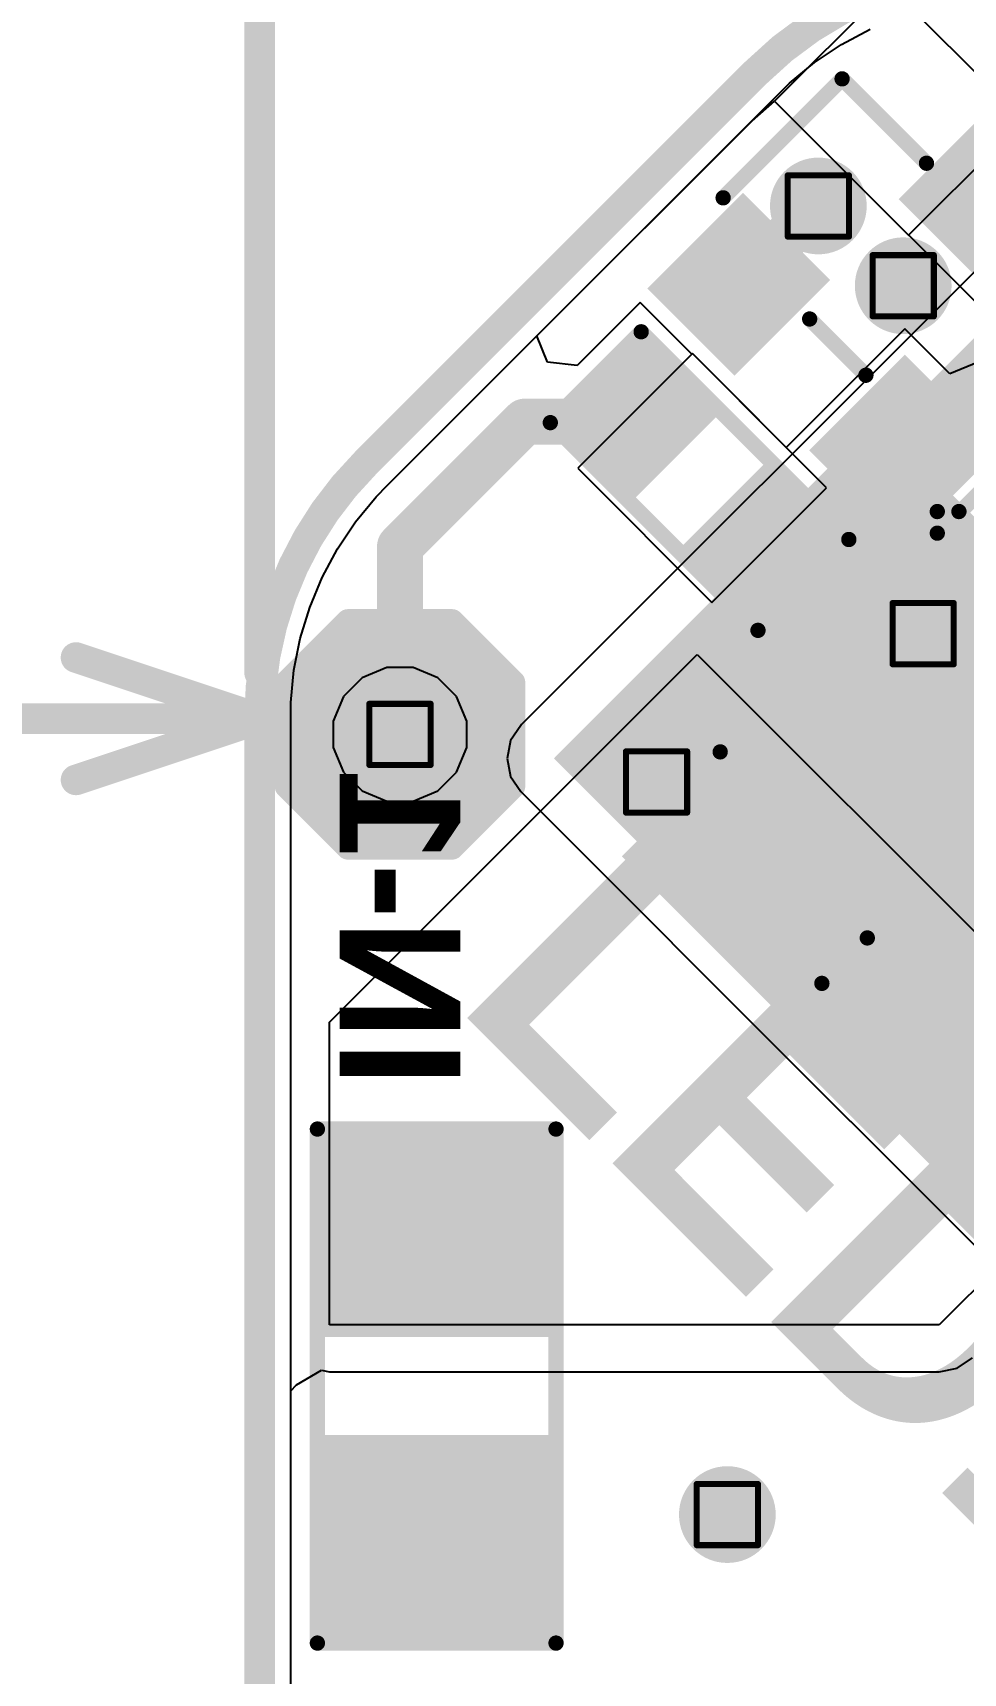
# Model space of a CAD drawing. Header units: inches. Extents: x 92 to 372, y 57 to 122.
# Drawn here: x 104.6 to 112.32, y 76.86 to 90.48 of the extents above; entities that cross this region are included whole.
import ezdxf

# ---------------------------------------------------------------- set-up
doc = ezdxf.new("R2010")
doc.units = ezdxf.units.IN
for name, color, linetype in [('Board Outline', 216, 'Continuous'), ('Bottom Layer', 5, 'Continuous'), ('Bottom Overlay', 54, 'Continuous'), ('Bottom Paste', 16, 'Continuous'), ('Bottom Solder', 6, 'Continuous'), ('Dimension', 6, 'Continuous'), ('Drill Drawing', 1, 'Continuous'), ('Top Layer', 1, 'Continuous'), ('Top Overlay', 2, 'Continuous'), ('Top Paste', 8, 'Continuous'), ('Top Solder', 216, 'Continuous'), ('Via Holes', 16, 'Continuous')]:
    doc.layers.add(name, color=color, linetype=linetype)
doc.styles.add('Arial_Bold', font='', dxfattribs={"height": 0.2})
doc.styles.get('Arial_Bold').set_extended_font_data('Arial', bold=True)

# ---------------------------------------------------------------- blocks, each defined once
blk = doc.blocks.new('T__________B_6')
at = {"layer": 'Bottom Layer'}
blk.add_hatch(color=5, dxfattribs=at).paths.add_polyline_path([(0.3809999999999999, 0.7619999999999999), (-0.3809999999999999, 0.7619999999999999), (-0.7619999999999999, 0.3809999999999999), (-0.7619999999999999, -0.3809999999999999), (-0.3809999999999999, -0.7619999999999999), (0.3809999999999999, -0.7619999999999999), (0.7619999999999999, -0.3809999999999999), (0.7619999999999999, 0.3809999999999999)])
at = {"layer": 'Bottom Paste'}
blk.add_hatch(color=16, dxfattribs=at).paths.add_polyline_path([(0.3809999999999999, 0.7619999999999999), (-0.3809999999999999, 0.7619999999999999), (-0.7619999999999999, 0.3809999999999999), (-0.7619999999999999, -0.3809999999999999), (-0.3809999999999999, -0.7619999999999999), (0.3809999999999999, -0.7619999999999999), (0.7619999999999999, -0.3809999999999999), (0.7619999999999999, 0.3809999999999999)])
at = {"layer": 'Bottom Solder'}
blk.add_hatch(color=6, dxfattribs=at).paths.add_polyline_path([(0.4318, 0.8636), (-0.4318, 0.8636), (-0.8636, 0.4318), (-0.8636, -0.4318), (-0.4318, -0.8636), (0.4318, -0.8636), (0.8636, -0.4318), (0.8636, 0.4318)])
at = {"layer": 'Bottom Overlay'}
for points in [[(-0.93979746, 0.4318, 0.1999996, 0.1999996, 0), (-0.43179492, 0.9397999999999999, 0.1999996, 0.1999996, 0)], [(-0.43179492, 0.9397999999999999, 0.1999996, 0.1999996, 0), (0.4318, 0.93979746, 0.1999996, 0.1999996, 0)], [(0.4318, 0.93979746, 0.1999996, 0.1999996, 0), (0.9397999999999999, 0.43179492, 0.1999996, 0.1999996, 0)], [(-0.9397999999999999, -0.43179492, 0.1999996, 0.1999996, 0), (-0.93979746, 0.4318, 0.1999996, 0.1999996, 0)], [(0.93979746, -0.4318, 0.1999996, 0.1999996, 0), (0.9397999999999999, 0.43179492, 0.1999996, 0.1999996, 0)], [(-0.9397999999999999, -0.43179492, 0.1999996, 0.1999996, 0), (-0.4318, -0.93979746, 0.1999996, 0.1999996, 0)], [(0.43179492, -0.9397999999999999, 0.1999996, 0.1999996, 0), (0.93979746, -0.4318, 0.1999996, 0.1999996, 0)], [(-0.4318, -0.93979746, 0.1999996, 0.1999996, 0), (0.43179492, -0.9397999999999999, 0.1999996, 0.1999996, 0)]]:
    blk.add_lwpolyline(points, format="xyseb", dxfattribs=at)
for points in [[(-0.48179482, 0.9397999999999999, 0.0999998, 0.0999998, 1), (-0.38179502, 0.9397999999999999, 0.0999998, 0.0999998, 1)], [(-0.48179482, 0.9397999999999999, 0.0999998, 0.0999998, 1), (-0.38179502, 0.9397999999999999, 0.0999998, 0.0999998, 1)], [(0.3818001, 0.93979746, 0.0999998, 0.0999998, 1), (0.4817998999999999, 0.93979746, 0.0999998, 0.0999998, 1)], [(0.3818001, 0.93979746, 0.0999998, 0.0999998, 1), (0.4817998999999999, 0.93979746, 0.0999998, 0.0999998, 1)], [(-0.98979736, 0.4318, 0.0999998, 0.0999998, 1), (-0.8897975599999999, 0.4318, 0.0999998, 0.0999998, 1)], [(-0.98979736, 0.4318, 0.0999998, 0.0999998, 1), (-0.8897975599999999, 0.4318, 0.0999998, 0.0999998, 1)], [(0.8898001, 0.43179492, 0.0999998, 0.0999998, 1), (0.9897999000000001, 0.43179492, 0.0999998, 0.0999998, 1)], [(0.8898001, 0.43179492, 0.0999998, 0.0999998, 1), (0.9897999000000001, 0.43179492, 0.0999998, 0.0999998, 1)], [(-0.9897999000000001, -0.43179492, 0.0999998, 0.0999998, 1), (-0.8898001, -0.43179492, 0.0999998, 0.0999998, 1)], [(-0.9897999000000001, -0.43179492, 0.0999998, 0.0999998, 1), (-0.8898001, -0.43179492, 0.0999998, 0.0999998, 1)], [(0.8897975599999999, -0.4318, 0.0999998, 0.0999998, 1), (0.98979736, -0.4318, 0.0999998, 0.0999998, 1)], [(0.8897975599999999, -0.4318, 0.0999998, 0.0999998, 1), (0.98979736, -0.4318, 0.0999998, 0.0999998, 1)], [(-0.4817998999999999, -0.93979746, 0.0999998, 0.0999998, 1), (-0.3818001, -0.93979746, 0.0999998, 0.0999998, 1)], [(-0.4817998999999999, -0.93979746, 0.0999998, 0.0999998, 1), (-0.3818001, -0.93979746, 0.0999998, 0.0999998, 1)], [(0.38179502, -0.9397999999999999, 0.0999998, 0.0999998, 1), (0.48179482, -0.9397999999999999, 0.0999998, 0.0999998, 1)], [(0.38179502, -0.9397999999999999, 0.0999998, 0.0999998, 1), (0.48179482, -0.9397999999999999, 0.0999998, 0.0999998, 1)]]:
    blk.add_lwpolyline(points, format="xyseb", close=True, dxfattribs=at)
blk = doc.blocks.new('R___1206_B_7')
at = {"layer": 'Bottom Layer'}
for points in [[(-2.032, 0.889), (-0.508, 0.889), (-0.508, -0.889), (-2.032, -0.889)], [(0.508, 0.889), (2.032, 0.889), (2.032, -0.889), (0.508, -0.889)]]:
    blk.add_hatch(color=5, dxfattribs=at).paths.add_polyline_path(points)
at = {"layer": 'Bottom Paste'}
for points in [[(-2.032, 0.889), (-0.508, 0.889), (-0.508, -0.889), (-2.032, -0.889)], [(0.508, 0.889), (2.032, 0.889), (2.032, -0.889), (0.508, -0.889)]]:
    blk.add_hatch(color=16, dxfattribs=at).paths.add_polyline_path(points)
at = {"layer": 'Bottom Solder'}
for points in [[(-2.1336, 0.9905999999999999), (-0.4064, 0.9905999999999999), (-0.4064, -0.9905999999999999), (-2.1336, -0.9905999999999999)], [(0.4064, 0.9905999999999999), (2.1336, 0.9905999999999999), (2.1336, -0.9905999999999999), (0.4064, -0.9905999999999999)]]:
    blk.add_hatch(color=6, dxfattribs=at).paths.add_polyline_path(points)
at = {"layer": 'Bottom Overlay'}
for points in [[(-2.1336, 0.9905999999999999, 0.127, 0.127, 0), (-2.1336, -0.9905999999999999, 0.127, 0.127, 0)], [(-2.1336, 0.9905999999999999, 0.127, 0.127, 0), (2.1336, 0.9905999999999999, 0.127, 0.127, 0)], [(2.1336, 0.9905999999999999, 0.127, 0.127, 0), (2.1336, -0.9905999999999999, 0.127, 0.127, 0)], [(-2.1336, -0.9905999999999999, 0.127, 0.127, 0), (2.1336, -0.9905999999999999, 0.127, 0.127, 0)]]:
    blk.add_lwpolyline(points, format="xyseb", dxfattribs=at)
for points in [[(-2.16535, 0.9905999999999999, 0.0635, 0.0635, 1), (-2.10185, 0.9905999999999999, 0.0635, 0.0635, 1)], [(-2.16535, 0.9905999999999999, 0.0635, 0.0635, 1), (-2.10185, 0.9905999999999999, 0.0635, 0.0635, 1)], [(2.10185, 0.9905999999999999, 0.0635, 0.0635, 1), (2.16535, 0.9905999999999999, 0.0635, 0.0635, 1)], [(2.10185, 0.9905999999999999, 0.0635, 0.0635, 1), (2.16535, 0.9905999999999999, 0.0635, 0.0635, 1)], [(-2.16535, -0.9905999999999999, 0.0635, 0.0635, 1), (-2.10185, -0.9905999999999999, 0.0635, 0.0635, 1)], [(-2.16535, -0.9905999999999999, 0.0635, 0.0635, 1), (-2.10185, -0.9905999999999999, 0.0635, 0.0635, 1)], [(2.10185, -0.9905999999999999, 0.0635, 0.0635, 1), (2.16535, -0.9905999999999999, 0.0635, 0.0635, 1)], [(2.10185, -0.9905999999999999, 0.0635, 0.0635, 1), (2.16535, -0.9905999999999999, 0.0635, 0.0635, 1)]]:
    blk.add_lwpolyline(points, format="xyseb", close=True, dxfattribs=at)
blk = doc.blocks.new('R___0603_B_14')
at = {"layer": 'Bottom Layer'}
for points in [[(-1.143, -0.4445), (-1.143, 0.4445), (-0.3809999999999999, 0.4445), (-0.3809999999999999, -0.4445)], [(0.3809999999999999, -0.4445), (0.3809999999999999, 0.4445), (1.143, 0.4445), (1.143, -0.4445)]]:
    blk.add_hatch(color=5, dxfattribs=at).paths.add_polyline_path(points)
at = {"layer": 'Bottom Paste'}
for points in [[(-1.143, -0.4445), (-1.143, 0.4445), (-0.3809999999999999, 0.4445), (-0.3809999999999999, -0.4445)], [(0.3809999999999999, -0.4445), (0.3809999999999999, 0.4445), (1.143, 0.4445), (1.143, -0.4445)]]:
    blk.add_hatch(color=16, dxfattribs=at).paths.add_polyline_path(points)
at = {"layer": 'Bottom Solder'}
for points in [[(-1.2446, -0.5460999999999999), (-1.2446, 0.5460999999999999), (-0.2794, 0.5460999999999999), (-0.2794, -0.5460999999999999)], [(0.2794, -0.5460999999999999), (0.2794, 0.5460999999999999), (1.2446, 0.5460999999999999), (1.2446, -0.5460999999999999)]]:
    blk.add_hatch(color=6, dxfattribs=at).paths.add_polyline_path(points)
at = {"layer": 'Bottom Overlay'}
for points in [[(-1.2192, 0.5334, 0.127, 0.127, 0), (-1.2192, -0.5334, 0.127, 0.127, 0)], [(1.2192, 0.5334, 0.127, 0.127, 0), (-1.2192, 0.5334, 0.127, 0.127, 0)], [(1.2192, 0.5334, 0.127, 0.127, 0), (1.2192, -0.5334, 0.127, 0.127, 0)], [(1.2192, -0.5334, 0.127, 0.127, 0), (-1.2192, -0.5334, 0.127, 0.127, 0)]]:
    blk.add_lwpolyline(points, format="xyseb", dxfattribs=at)
for points in [[(-1.25095, 0.5334, 0.0635, 0.0635, 1), (-1.18745, 0.5334, 0.0635, 0.0635, 1)], [(-1.25095, 0.5334, 0.0635, 0.0635, 1), (-1.18745, 0.5334, 0.0635, 0.0635, 1)], [(1.18745, 0.5334, 0.0635, 0.0635, 1), (1.25095, 0.5334, 0.0635, 0.0635, 1)], [(1.18745, 0.5334, 0.0635, 0.0635, 1), (1.25095, 0.5334, 0.0635, 0.0635, 1)], [(-1.25095, -0.5334, 0.0635, 0.0635, 1), (-1.18745, -0.5334, 0.0635, 0.0635, 1)], [(-1.25095, -0.5334, 0.0635, 0.0635, 1), (-1.18745, -0.5334, 0.0635, 0.0635, 1)], [(1.18745, -0.5334, 0.0635, 0.0635, 1), (1.25095, -0.5334, 0.0635, 0.0635, 1)], [(1.18745, -0.5334, 0.0635, 0.0635, 1), (1.25095, -0.5334, 0.0635, 0.0635, 1)]]:
    blk.add_lwpolyline(points, format="xyseb", close=True, dxfattribs=at)
blk = doc.blocks.new('SOT_23_B_22')
at = {"layer": 'Bottom Layer'}
for points in [[(-1.36000109, 1.46000089), (-0.54000019, 1.46000089), (-0.54000019, 0.54000019), (-1.36000109, 0.54000019)], [(0.54000019, 1.46000089), (1.36000109, 1.46000089), (1.36000109, 0.54000019), (0.54000019, 0.54000019)], [(-0.41000045, -0.54000019), (0.41000045, -0.54000019), (0.41000045, -1.46000089), (-0.41000045, -1.46000089)]]:
    blk.add_hatch(color=5, dxfattribs=at).paths.add_polyline_path(points)
at = {"layer": 'Bottom Paste'}
for points in [[(-1.36000109, 1.46000089), (-0.54000019, 1.46000089), (-0.54000019, 0.54000019), (-1.36000109, 0.54000019)], [(0.54000019, 1.46000089), (1.36000109, 1.46000089), (1.36000109, 0.54000019), (0.54000019, 0.54000019)], [(-0.41000045, -0.54000019), (0.41000045, -0.54000019), (0.41000045, -1.46000089), (-0.41000045, -1.46000089)]]:
    blk.add_hatch(color=16, dxfattribs=at).paths.add_polyline_path(points)
at = {"layer": 'Bottom Solder'}
for points in [[(-1.46160109, 1.56160089), (-0.43840019, 1.56160089), (-0.43840019, 0.43840019), (-1.46160109, 0.43840019)], [(0.43840019, 1.56160089), (1.46160109, 1.56160089), (1.46160109, 0.43840019), (0.43840019, 0.43840019)], [(-0.51160045, -0.43840019), (0.51160045, -0.43840019), (0.51160045, -1.56160089), (-0.51160045, -1.56160089)]]:
    blk.add_hatch(color=6, dxfattribs=at).paths.add_polyline_path(points)
at = {"layer": 'Bottom Overlay'}
for points in [[(-1.6764, 1.2954, 0.127, 0.127, 0), (-1.6764, 1.0414, 0.127, 0.127, 0)], [(-1.6764, 1.2954, 0.127, 0.127, 0), (-1.5494, 1.1684, 0.127, 0.127, 0)], [(-1.5494, 1.1684, 0.127, 0.127, 0), (-1.6764, 1.0414, 0.127, 0.127, 0)], [(0.3302, 0.7874, 0.127, 0.127, 0), (-0.3302, 0.7874, 0.127, 0.127, 0)], [(-1.54940254, 0.5841999999999999, 0.127, 0.127, 0), (-1.5494, -0.8128, 0.127, 0.127, 0)], [(1.54940254, 0.5841999999999999, 0.127, 0.127, 0), (1.5494, -0.8128, 0.127, 0.127, 0)], [(-0.5588, -0.8127974599999999, 0.127, 0.127, 0), (-1.5494, -0.8128, 0.127, 0.127, 0)], [(1.5494, -0.8128, 0.127, 0.127, 0), (0.5588, -0.8128, 0.127, 0.127, 0)]]:
    blk.add_lwpolyline(points, format="xyseb", dxfattribs=at)
for points in [[(-1.70815, 1.2954, 0.0635, 0.0635, 1), (-1.64465, 1.2954, 0.0635, 0.0635, 1)], [(-1.70815, 1.2954, 0.0635, 0.0635, 1), (-1.64465, 1.2954, 0.0635, 0.0635, 1)], [(-1.58115, 1.1684, 0.0635, 0.0635, 1), (-1.51765, 1.1684, 0.0635, 0.0635, 1)], [(-1.58115, 1.1684, 0.0635, 0.0635, 1), (-1.51765, 1.1684, 0.0635, 0.0635, 1)], [(-1.70815, 1.0414, 0.0635, 0.0635, 1), (-1.64465, 1.0414, 0.0635, 0.0635, 1)], [(-1.70815, 1.0414, 0.0635, 0.0635, 1), (-1.64465, 1.0414, 0.0635, 0.0635, 1)], [(-0.36195, 0.7874, 0.0635, 0.0635, 1), (-0.29845, 0.7874, 0.0635, 0.0635, 1)], [(0.29845, 0.7874, 0.0635, 0.0635, 1), (0.36195, 0.7874, 0.0635, 0.0635, 1)], [(-1.58115254, 0.5841999999999999, 0.0635, 0.0635, 1), (-1.51765254, 0.5841999999999999, 0.0635, 0.0635, 1)], [(1.51765254, 0.5841999999999999, 0.0635, 0.0635, 1), (1.58115254, 0.5841999999999999, 0.0635, 0.0635, 1)], [(-1.58115, -0.8128, 0.0635, 0.0635, 1), (-1.51765, -0.8128, 0.0635, 0.0635, 1)], [(-1.58115, -0.8128, 0.0635, 0.0635, 1), (-1.51765, -0.8128, 0.0635, 0.0635, 1)], [(-0.5905499999999999, -0.8127974599999999, 0.0635, 0.0635, 1), (-0.52705, -0.8127974599999999, 0.0635, 0.0635, 1)], [(0.52705, -0.8128, 0.0635, 0.0635, 1), (0.5905499999999999, -0.8128, 0.0635, 0.0635, 1)], [(1.51765, -0.8128, 0.0635, 0.0635, 1), (1.58115, -0.8128, 0.0635, 0.0635, 1)], [(1.51765, -0.8128, 0.0635, 0.0635, 1), (1.58115, -0.8128, 0.0635, 0.0635, 1)]]:
    blk.add_lwpolyline(points, format="xyseb", close=True, dxfattribs=at)
blk = doc.blocks.new('GW_PUSTA1_CM_MENE_XX53_1_1050_R18_30')
at = {"layer": 'Top Layer'}
for points in [[(-2.81759914, -2.9100018), (-2.01760074, -2.9100018), (-2.01760074, 2.90999672), (-2.81759914, 2.90999672)], [(-1.05001822, 1.65096444), (1.04138222, 1.65096444), (1.04138222, 2.92096444), (-1.05001822, 2.92096444)], [(2.81760168, 2.90999672), (2.01760328, 2.90999672), (2.01760328, -2.9100018), (2.81760168, -2.9100018)], [(1.05000044, 1.25000131), (-1.05000044, 1.25000131), (-1.05000044, 1.70000041), (1.05000044, 1.70000041)], [(-2.05740254, -0.90000074), (-1.57480254, -0.90000074), (-1.57480254, 0.90000074), (-2.05740254, 0.90000074)], [(1.65000051, -0.8999994700000001), (-1.65000051, -0.8999994699999998), (-1.65000051, 0.8999994700000001), (1.65000051, 0.8999994699999998)], [(2.05740254, 0.8999982), (1.57480254, 0.8999982), (1.57480254, -0.9000032799999999), (2.05740254, -0.9000032799999999)], [(1.05000044, -1.70000041), (-1.05000044, -1.70000041), (-1.05000044, -1.25000131), (1.05000044, -1.25000131)], [(-1.05003092, -2.92098984), (1.04136952, -2.92098984), (1.04136952, -1.65098984), (-1.05003092, -1.65098984)]]:
    blk.add_hatch(color=1, dxfattribs=at).paths.add_polyline_path(points)
at = {"layer": 'Top Paste'}
for points in [[(1.05000044, 1.25000131), (-1.05000044, 1.25000131), (-1.05000044, 1.70000041), (1.05000044, 1.70000041)], [(1.65000051, -0.8999994700000001), (-1.65000051, -0.8999994699999998), (-1.65000051, 0.8999994700000001), (1.65000051, 0.8999994699999998)], [(1.05000044, -1.70000041), (-1.05000044, -1.70000041), (-1.05000044, -1.25000131), (1.05000044, -1.25000131)]]:
    blk.add_hatch(color=8, dxfattribs=at).paths.add_polyline_path(points)
at = {"layer": 'Top Solder'}
for points in [[(1.15160044, 1.14840131), (-1.15160044, 1.14840131), (-1.15160044, 1.80160041), (1.15160044, 1.80160041)], [(1.75160051, -1.00159947), (-1.75160051, -1.00159947), (-1.75160051, 1.00159947), (1.75160051, 1.00159947)], [(1.15160044, -1.80160041), (-1.15160044, -1.80160041), (-1.15160044, -1.14840131), (1.15160044, -1.14840131)]]:
    blk.add_hatch(color=216, dxfattribs=at).paths.add_polyline_path(points)
at = {"layer": 'Top Overlay'}
for points in [[(-0.0762, 2.667, 0.127, 0.127, 0), (-0.0762, 2.1336, 0.127, 0.127, 0)], [(1.8796, 1.905, 0.127, 0.127, 0), (-1.8796, 1.905, 0.127, 0.127, 0)], [(-1.8796, 1.905, 0.127, 0.127, 0), (-1.8796, -1.905, 0.127, 0.127, 0)], [(1.8796, 1.905, 0.127, 0.127, 0), (1.8796, -1.905, 0.127, 0.127, 0)], [(1.8796, -1.905, 0.127, 0.127, 0), (-1.8796, -1.905, 0.127, 0.127, 0)], [(0, -2.1209, 0.127, 0.127, 0), (0, -2.65430254, 0.127, 0.127, 0)], [(0.2667, -2.3876, 0.127, 0.127, 0), (-0.2667, -2.3876, 0.127, 0.127, 0)]]:
    blk.add_lwpolyline(points, format="xyseb", dxfattribs=at)
for points in [[(-0.10795, 2.667, 0.0635, 0.0635, 1), (-0.04445, 2.667, 0.0635, 0.0635, 1)], [(-0.10795, 2.1336, 0.0635, 0.0635, 1), (-0.04445, 2.1336, 0.0635, 0.0635, 1)], [(-1.91135, 1.905, 0.0635, 0.0635, 1), (-1.84785, 1.905, 0.0635, 0.0635, 1)], [(-1.91135, 1.905, 0.0635, 0.0635, 1), (-1.84785, 1.905, 0.0635, 0.0635, 1)], [(1.84785, 1.905, 0.0635, 0.0635, 1), (1.91135, 1.905, 0.0635, 0.0635, 1)], [(1.84785, 1.905, 0.0635, 0.0635, 1), (1.91135, 1.905, 0.0635, 0.0635, 1)], [(-1.91135, -1.905, 0.0635, 0.0635, 1), (-1.84785, -1.905, 0.0635, 0.0635, 1)], [(-1.91135, -1.905, 0.0635, 0.0635, 1), (-1.84785, -1.905, 0.0635, 0.0635, 1)], [(1.84785, -1.905, 0.0635, 0.0635, 1), (1.91135, -1.905, 0.0635, 0.0635, 1)], [(1.84785, -1.905, 0.0635, 0.0635, 1), (1.91135, -1.905, 0.0635, 0.0635, 1)], [(-0.03175, -2.1209, 0.0635, 0.0635, 1), (0.03175, -2.1209, 0.0635, 0.0635, 1)], [(-0.29845, -2.3876, 0.0635, 0.0635, 1), (-0.23495, -2.3876, 0.0635, 0.0635, 1)], [(0.23495, -2.3876, 0.0635, 0.0635, 1), (0.29845, -2.3876, 0.0635, 0.0635, 1)], [(-0.03175, -2.65430254, 0.0635, 0.0635, 1), (0.03175, -2.65430254, 0.0635, 0.0635, 1)]]:
    blk.add_lwpolyline(points, format="xyseb", close=True, dxfattribs=at)

msp = doc.modelspace()

# ---------------------------------------------------------------- hatches: boundary and pattern name
at = {"layer": 'Bottom Layer'}
h = msp.add_hatch(color=5, dxfattribs=at)
edge = h.paths.add_edge_path()
edge.add_arc((111.118396, 89.04492224), 0.2999994, 0, 360)
h = msp.add_hatch(color=5, dxfattribs=at)
edge = h.paths.add_edge_path()
edge.add_arc((111.82313424, 88.3827544), 0.2999994, 0, 360)
msp.add_hatch(color=5, dxfattribs=at).paths.add_polyline_path([(112.23317914, 86.39098546), (109.4880208, 83.64582711999999), (112.7484283, 80.38541962), (115.49358664, 83.13057796)])
h = msp.add_hatch(color=5, dxfattribs=at)
edge = h.paths.add_edge_path()
edge.add_arc((111.9886127, 85.49437308), 0.2999994, 0, 360)
h = msp.add_hatch(color=5, dxfattribs=at)
edge = h.paths.add_edge_path()
edge.add_arc((107.6452, 84.6582), 0.2999994, 0, 360)
h = msp.add_hatch(color=5, dxfattribs=at)
edge = h.paths.add_edge_path()
edge.add_arc((109.77514494, 84.26296837999999), 0.2999994, 0, 360)
h = msp.add_hatch(color=5, dxfattribs=at)
edge = h.paths.add_edge_path()
edge.add_arc((110.363, 78.18120508), 0.2999994, 0, 360)
at = {"layer": 'Bottom Solder'}
h = msp.add_hatch(color=6, dxfattribs=at)
edge = h.paths.add_edge_path()
edge.add_arc((111.118396, 89.04492224), 0.4015993999999999, 0, 360)
h = msp.add_hatch(color=6, dxfattribs=at)
edge = h.paths.add_edge_path()
edge.add_arc((111.82313424, 88.3827544), 0.4015993999999999, 0, 360)
h = msp.add_hatch(color=6, dxfattribs=at)
edge = h.paths.add_edge_path()
edge.add_arc((111.9886127, 85.49437308), 0.4015993999999999, 0, 360)
h = msp.add_hatch(color=6, dxfattribs=at)
edge = h.paths.add_edge_path()
edge.add_arc((107.6452, 84.6582), 0.4015993999999999, 0, 360)
h = msp.add_hatch(color=6, dxfattribs=at)
edge = h.paths.add_edge_path()
edge.add_arc((109.77514494, 84.26296837999999), 0.4015993999999999, 0, 360)
h = msp.add_hatch(color=6, dxfattribs=at)
edge = h.paths.add_edge_path()
edge.add_arc((110.363, 78.18120508), 0.4015993999999999, 0, 360)
at = {"layer": 'Top Layer'}
h = msp.add_hatch(color=1, dxfattribs=at)
edge = h.paths.add_edge_path()
edge.add_arc((111.118396, 89.04492224), 0.2999994, 0, 360)
h = msp.add_hatch(color=1, dxfattribs=at)
edge = h.paths.add_edge_path()
edge.add_arc((111.82313424, 88.3827544), 0.2999994, 0, 360)
msp.add_hatch(color=1, dxfattribs=at).paths.add_polyline_path([(108.9224136, 84.45795147999999), (112.90681508, 80.47354999999999), (115.65584692, 83.22258183999999), (111.67144544, 87.20698331999999)])
h = msp.add_hatch(color=1, dxfattribs=at)
edge = h.paths.add_edge_path()
edge.add_arc((111.9886127, 85.49437308), 0.2999994, 0, 360)
h = msp.add_hatch(color=1, dxfattribs=at)
edge = h.paths.add_edge_path()
edge.add_arc((107.6452, 84.6582), 0.2999994, 0, 360)
h = msp.add_hatch(color=1, dxfattribs=at)
edge = h.paths.add_edge_path()
edge.add_arc((109.77514494, 84.26296837999999), 0.2999994, 0, 360)
h = msp.add_hatch(color=1, dxfattribs=at)
edge = h.paths.add_edge_path()
edge.add_arc((110.363, 78.18120508), 0.2999994, 0, 360)
at = {"layer": 'Top Solder'}
h = msp.add_hatch(color=216, dxfattribs=at)
edge = h.paths.add_edge_path()
edge.add_arc((111.118396, 89.04492224), 0.4015993999999999, 0, 360)
h = msp.add_hatch(color=216, dxfattribs=at)
edge = h.paths.add_edge_path()
edge.add_arc((111.82313424, 88.3827544), 0.4015993999999999, 0, 360)
h = msp.add_hatch(color=216, dxfattribs=at)
edge = h.paths.add_edge_path()
edge.add_arc((111.9886127, 85.49437308), 0.4015993999999999, 0, 360)
h = msp.add_hatch(color=216, dxfattribs=at)
edge = h.paths.add_edge_path()
edge.add_arc((107.6452, 84.6582), 0.4015993999999999, 0, 360)
h = msp.add_hatch(color=216, dxfattribs=at)
edge = h.paths.add_edge_path()
edge.add_arc((109.77514494, 84.26296837999999), 0.4015993999999999, 0, 360)
h = msp.add_hatch(color=216, dxfattribs=at)
edge = h.paths.add_edge_path()
edge.add_arc((110.363, 78.18120508), 0.4015993999999999, 0, 360)
at = {"layer": 'Via Holes'}
h = msp.add_hatch(color=7, dxfattribs=at)
edge = h.paths.add_edge_path()
edge.add_arc((111.118396, 89.04492224), 0.1499997, 0, 360)
h = msp.add_hatch(color=7, dxfattribs=at)
edge = h.paths.add_edge_path()
edge.add_arc((111.82313424, 88.3827544), 0.1499997, 0, 360)
h = msp.add_hatch(color=7, dxfattribs=at)
edge = h.paths.add_edge_path()
edge.add_arc((111.9886127, 85.49437308), 0.1499997, 0, 360)
h = msp.add_hatch(color=7, dxfattribs=at)
edge = h.paths.add_edge_path()
edge.add_arc((107.6452, 84.6582), 0.1499997, 0, 360)
h = msp.add_hatch(color=7, dxfattribs=at)
edge = h.paths.add_edge_path()
edge.add_arc((109.77514494, 84.26296837999999), 0.1499997, 0, 360)
h = msp.add_hatch(color=7, dxfattribs=at)
edge = h.paths.add_edge_path()
edge.add_arc((110.363, 78.18120508), 0.1499997, 0, 360)

# ---------------------------------------------------------------- linework, layer by layer
at = {"layer": 'Board Outline'}
for points in [[(110.60092688, 90.15219713999998, 0.254, 0.254, -0.1989123673796571), (112.72224852, 91.03087712, 0.254, 0.254, 0)], [(107.35828668, 86.90955694, 0.254, 0.254, 0), (110.60092688, 90.15219713999998, 0.254, 0.254, 0)], [(106.4796067, 84.7882353, 0.254, 0.254, -0.1989123673796586), (107.35828668, 86.90955694, 0.254, 0.254, 0)], [(106.4796067, 65.2735169, 0.254, 0.254, 0), (106.4796067, 84.7882353, 0.254, 0.254, 0)]]:
    msp.add_lwpolyline(points, format="xyseb", dxfattribs=at)
for points in [[(110.53742688, 90.15219713999998, 0.127, 0.127, 1), (110.66442688, 90.15219713999998, 0.127, 0.127, 1)], [(110.53742688, 90.15219713999998, 0.127, 0.127, 1), (110.66442688, 90.15219713999998, 0.127, 0.127, 1)], [(107.29478668, 86.90955694, 0.127, 0.127, 1), (107.42178668, 86.90955694, 0.127, 0.127, 1)], [(107.29478668, 86.90955694, 0.127, 0.127, 1), (107.42178668, 86.90955694, 0.127, 0.127, 1)], [(106.4161067, 84.7882353, 0.127, 0.127, 1), (106.5431067, 84.7882353, 0.127, 0.127, 1)], [(106.4161067, 84.7882353, 0.127, 0.127, 1), (106.5431067, 84.7882353, 0.127, 0.127, 1)]]:
    msp.add_lwpolyline(points, format="xyseb", close=True, dxfattribs=at)
at = {"layer": 'Bottom Layer'}
for p, q in [((111.70642886, 90.86700394), (110.75452322, 89.9150983)), ((112.8199801, 89.7534527), (111.70642886, 90.86700394)), ((110.56775194, 89.75279483999999), (110.75452322, 89.91509576)), ((110.75452322, 89.9150983), (111.86807446, 88.80154706)), ((110.75452322, 89.91509576), (110.9031691, 89.76645242)), ((108.78251802, 87.96756092), (110.56775194, 89.75279483999999)), ((110.9031691, 89.76645242), (111.86807446, 88.80154706)), ((111.86807446, 88.80154706), (112.8199801, 89.7534527)), ((111.86807446, 88.80154706), (111.86870946, 88.80218205999999)), ((111.86870946, 88.80218205999999), (112.4450634, 88.22582811999999)), ((109.63846246, 88.24288422), (109.11709952, 87.72152127999999)), ((110.06744306, 87.81390361999999), (109.63846246, 88.24288422)), ((111.8365048, 88.02545006), (110.85115244, 87.04009515999999)), ((112.21039788, 87.65155698), (111.8365048, 88.02545006)), ((108.87098622, 87.74710415999999), (108.78251802, 87.96756092)), ((109.11709952, 87.72152127999999), (108.87098622, 87.74710415999999)), ((110.07239352, 87.81885408), (109.12048788, 86.86694844)), ((110.07239352, 87.81885408), (110.06744306, 87.81390361999999)), ((111.18594476, 86.70530284), (110.07239352, 87.81885408)), ((110.85115244, 87.04009515999999), (110.07239352, 87.81885408)), ((112.4450634, 87.74876024), (112.21039788, 87.65155698)), ((109.12048788, 86.86694844), (110.23403912, 85.7533972)), ((110.23403912, 85.7533972), (111.18594476, 86.70530284)), ((107.06100254, 82.26987356), (110.11297002, 85.32184357999999)), ((110.11297002, 85.32184357999999), (113.90081106, 81.53400253999999)), ((107.061, 79.756), (107.06100254, 82.26987356)), ((113.90081106, 81.53400253999999), (112.12280852, 79.756)), ((112.12280852, 79.756), (107.061, 79.756)), ((112.12280852, 79.36753494), (112.2714671, 79.39710561999999)), ((112.2714671, 79.39710561999999), (112.39749428, 79.48131423999999)), ((106.73856986, 79.20773084), (106.78520934, 79.25855623999999)), ((106.78520934, 79.25855623999999), (106.9925724, 79.3811468)), ((106.9925724, 79.3811468), (107.061, 79.36753494)), ((107.061, 79.36753494), (112.12280852, 79.36753494)), ((106.73856986, 71.43352236), (106.73856986, 79.20773084))]:
    msp.add_line(p, q, dxfattribs=at)
for points in [[(110.45765056, 88.39456286, 0.3809999999999999, 0.3809999999999999, 0), (111.10800994, 89.04492224, 0.3809999999999999, 0.3809999999999999, 0)], [(111.10800994, 89.04492224, 0.3809999999999999, 0.3809999999999999, 0), (111.118396, 89.04492224, 0.3809999999999999, 0.3809999999999999, 0)], [(110.45764548, 88.39456286, 0.3809999999999999, 0.3809999999999999, 0), (110.45765056, 88.39456286, 0.3809999999999999, 0.3809999999999999, 0)], [(107.6452, 86.21856263999999, 0.3809999999999999, 0.3809999999999999, 0), (108.68169526, 87.2550579, 0.3809999999999999, 0.3809999999999999, 0)], [(108.68169526, 87.2550579, 0.3809999999999999, 0.3809999999999999, 0), (109.54866076, 87.2550579, 0.3809999999999999, 0.3809999999999999, 0)], [(109.54866076, 87.2550579, 0.3809999999999999, 0.3809999999999999, 0), (109.59356034, 87.29995747999999, 0.3809999999999999, 0.3809999999999999, 0)], [(110.82180274, 86.22232691999999, 0.3809999999999999, 0.3809999999999999, 0), (111.65053362, 87.0510578, 0.3809999999999999, 0.3809999999999999, 0)], [(111.65053362, 87.0510578, 0.3809999999999999, 0.3809999999999999, 0), (111.80115054, 87.0510578, 0.3809999999999999, 0.3809999999999999, 0)], [(107.6452, 84.6582, 0.3809999999999999, 0.3809999999999999, 0), (107.6452, 86.21856263999999, 0.3809999999999999, 0.3809999999999999, 0)], [(110.6711909, 86.22232691999999, 0.3809999999999999, 0.3809999999999999, 0), (110.82180274, 86.22232691999999, 0.3809999999999999, 0.3809999999999999, 0)]]:
    msp.add_lwpolyline(points, format="xyseb", dxfattribs=at)
for points in [[(111.01275994, 89.04492224, 0.1905, 0.1905, 1), (111.20325994, 89.04492224, 0.1905, 0.1905, 1)], [(111.01275994, 89.04492224, 0.1905, 0.1905, 1), (111.20325994, 89.04492224, 0.1905, 0.1905, 1)], [(111.023146, 89.04492224, 0.1905, 0.1905, 1), (111.213646, 89.04492224, 0.1905, 0.1905, 1)], [(110.36239548, 88.39456286, 0.1905, 0.1905, 1), (110.55289548, 88.39456286, 0.1905, 0.1905, 1)], [(110.36240056, 88.39456286, 0.1905, 0.1905, 1), (110.55290056, 88.39456286, 0.1905, 0.1905, 1)], [(110.36240056, 88.39456286, 0.1905, 0.1905, 1), (110.55290056, 88.39456286, 0.1905, 0.1905, 1)], [(108.58644526, 87.2550579, 0.1905, 0.1905, 1), (108.77694526, 87.2550579, 0.1905, 0.1905, 1)], [(108.58644526, 87.2550579, 0.1905, 0.1905, 1), (108.77694526, 87.2550579, 0.1905, 0.1905, 1)], [(109.45341076, 87.2550579, 0.1905, 0.1905, 1), (109.64391076, 87.2550579, 0.1905, 0.1905, 1)], [(109.45341076, 87.2550579, 0.1905, 0.1905, 1), (109.64391076, 87.2550579, 0.1905, 0.1905, 1)], [(109.49831034, 87.29995747999999, 0.1905, 0.1905, 1), (109.68881034, 87.29995747999999, 0.1905, 0.1905, 1)], [(111.55528362, 87.0510578, 0.1905, 0.1905, 1), (111.74578362, 87.0510578, 0.1905, 0.1905, 1)], [(111.55528362, 87.0510578, 0.1905, 0.1905, 1), (111.74578362, 87.0510578, 0.1905, 0.1905, 1)], [(111.70590054, 87.0510578, 0.1905, 0.1905, 1), (111.89640054, 87.0510578, 0.1905, 0.1905, 1)], [(107.54995, 86.21856263999999, 0.1905, 0.1905, 1), (107.74045, 86.21856263999999, 0.1905, 0.1905, 1)], [(107.54995, 86.21856263999999, 0.1905, 0.1905, 1), (107.74045, 86.21856263999999, 0.1905, 0.1905, 1)], [(110.5759409, 86.22232691999999, 0.1905, 0.1905, 1), (110.7664409, 86.22232691999999, 0.1905, 0.1905, 1)], [(110.72655274, 86.22232691999999, 0.1905, 0.1905, 1), (110.91705274, 86.22232691999999, 0.1905, 0.1905, 1)], [(110.72655274, 86.22232691999999, 0.1905, 0.1905, 1), (110.91705274, 86.22232691999999, 0.1905, 0.1905, 1)], [(107.54995, 84.6582, 0.1905, 0.1905, 1), (107.74045, 84.6582, 0.1905, 0.1905, 1)]]:
    msp.add_lwpolyline(points, format="xyseb", close=True, dxfattribs=at)
at = {"layer": 'Dimension'}
for points in [[(106.4796067, 85.1692353, 0.254, 0.254, 0), (106.4796067, 100.7872, 0.254, 0.254, 0)], [(104.9556067, 85.29623529999999, 0.254, 0.254, 0), (106.4796067, 84.7882353, 0.254, 0.254, 0)], [(102.4036814, 84.7882353, 0.254, 0.254, 0), (106.4796067, 84.7882353, 0.254, 0.254, 0)], [(104.9556067, 84.28023529999999, 0.254, 0.254, 0), (106.4796067, 84.7882353, 0.254, 0.254, 0)]]:
    msp.add_lwpolyline(points, format="xyseb", dxfattribs=at)
for points in [[(104.8921067, 85.29623529999999, 0.127, 0.127, 1), (105.0191067, 85.29623529999999, 0.127, 0.127, 1)], [(106.4161067, 85.1692353, 0.127, 0.127, 1), (106.5431067, 85.1692353, 0.127, 0.127, 1)], [(106.4161067, 84.7882353, 0.127, 0.127, 1), (106.5431067, 84.7882353, 0.127, 0.127, 1)], [(106.4161067, 84.7882353, 0.127, 0.127, 1), (106.5431067, 84.7882353, 0.127, 0.127, 1)], [(106.4161067, 84.7882353, 0.127, 0.127, 1), (106.5431067, 84.7882353, 0.127, 0.127, 1)], [(104.8921067, 84.28023529999999, 0.127, 0.127, 1), (105.0191067, 84.28023529999999, 0.127, 0.127, 1)]]:
    msp.add_lwpolyline(points, format="xyseb", close=True, dxfattribs=at)
at = {"layer": 'Drill Drawing'}
for points in [[(110.864396, 89.29892224, 0.0508, 0.0508, 0), (111.372396, 89.29892224, 0.0508, 0.0508, 0)], [(110.864396, 88.79092224, 0.0508, 0.0508, 0), (110.864396, 89.29892224, 0.0508, 0.0508, 0)], [(111.372396, 88.79092224, 0.0508, 0.0508, 0), (111.372396, 89.29892224, 0.0508, 0.0508, 0)], [(110.864396, 88.79092224, 0.0508, 0.0508, 0), (111.372396, 88.79092224, 0.0508, 0.0508, 0)], [(111.56913424, 88.6367544, 0.0508, 0.0508, 0), (112.07713424, 88.6367544, 0.0508, 0.0508, 0)], [(111.56913424, 88.12875439999999, 0.0508, 0.0508, 0), (111.56913424, 88.6367544, 0.0508, 0.0508, 0)], [(112.07713424, 88.12875439999999, 0.0508, 0.0508, 0), (112.07713424, 88.6367544, 0.0508, 0.0508, 0)], [(111.56913424, 88.12875439999999, 0.0508, 0.0508, 0), (112.07713424, 88.12875439999999, 0.0508, 0.0508, 0)], [(111.7346127, 85.74837308, 0.0508, 0.0508, 0), (112.2426127, 85.74837308, 0.0508, 0.0508, 0)], [(111.7346127, 85.24037308, 0.0508, 0.0508, 0), (111.7346127, 85.74837308, 0.0508, 0.0508, 0)], [(112.2426127, 85.24037308, 0.0508, 0.0508, 0), (112.2426127, 85.74837308, 0.0508, 0.0508, 0)], [(111.7346127, 85.24037308, 0.0508, 0.0508, 0), (112.2426127, 85.24037308, 0.0508, 0.0508, 0)], [(107.3912, 84.9122, 0.0508, 0.0508, 0), (107.8992, 84.9122, 0.0508, 0.0508, 0)], [(107.3912, 84.40419999999999, 0.0508, 0.0508, 0), (107.3912, 84.9122, 0.0508, 0.0508, 0)], [(107.8992, 84.40419999999999, 0.0508, 0.0508, 0), (107.8992, 84.9122, 0.0508, 0.0508, 0)], [(109.52114494, 84.51696838, 0.0508, 0.0508, 0), (110.02914494, 84.51696838, 0.0508, 0.0508, 0)], [(109.52114494, 84.00896838, 0.0508, 0.0508, 0), (109.52114494, 84.51696838, 0.0508, 0.0508, 0)], [(110.02914494, 84.00896838, 0.0508, 0.0508, 0), (110.02914494, 84.51696838, 0.0508, 0.0508, 0)], [(107.3912, 84.40419999999999, 0.0508, 0.0508, 0), (107.8992, 84.40419999999999, 0.0508, 0.0508, 0)], [(109.52114494, 84.00896838, 0.0508, 0.0508, 0), (110.02914494, 84.00896838, 0.0508, 0.0508, 0)], [(110.109, 78.43520508, 0.0508, 0.0508, 0), (110.617, 78.43520508, 0.0508, 0.0508, 0)], [(110.109, 77.92720508, 0.0508, 0.0508, 0), (110.109, 78.43520508, 0.0508, 0.0508, 0)], [(110.617, 77.92720508, 0.0508, 0.0508, 0), (110.617, 78.43520508, 0.0508, 0.0508, 0)], [(110.109, 77.92720508, 0.0508, 0.0508, 0), (110.617, 77.92720508, 0.0508, 0.0508, 0)]]:
    msp.add_lwpolyline(points, format="xyseb", dxfattribs=at)
for points in [[(110.851696, 89.29892224, 0.0254, 0.0254, 1), (110.877096, 89.29892224, 0.0254, 0.0254, 1)], [(110.851696, 89.29892224, 0.0254, 0.0254, 1), (110.877096, 89.29892224, 0.0254, 0.0254, 1)], [(111.359696, 89.29892224, 0.0254, 0.0254, 1), (111.385096, 89.29892224, 0.0254, 0.0254, 1)], [(111.359696, 89.29892224, 0.0254, 0.0254, 1), (111.385096, 89.29892224, 0.0254, 0.0254, 1)], [(110.851696, 88.79092224, 0.0254, 0.0254, 1), (110.877096, 88.79092224, 0.0254, 0.0254, 1)], [(110.851696, 88.79092224, 0.0254, 0.0254, 1), (110.877096, 88.79092224, 0.0254, 0.0254, 1)], [(111.359696, 88.79092224, 0.0254, 0.0254, 1), (111.385096, 88.79092224, 0.0254, 0.0254, 1)], [(111.359696, 88.79092224, 0.0254, 0.0254, 1), (111.385096, 88.79092224, 0.0254, 0.0254, 1)], [(111.55643424, 88.6367544, 0.0254, 0.0254, 1), (111.58183424, 88.6367544, 0.0254, 0.0254, 1)], [(111.55643424, 88.6367544, 0.0254, 0.0254, 1), (111.58183424, 88.6367544, 0.0254, 0.0254, 1)], [(112.06443424, 88.6367544, 0.0254, 0.0254, 1), (112.08983424, 88.6367544, 0.0254, 0.0254, 1)], [(112.06443424, 88.6367544, 0.0254, 0.0254, 1), (112.08983424, 88.6367544, 0.0254, 0.0254, 1)], [(111.55643424, 88.12875439999999, 0.0254, 0.0254, 1), (111.58183424, 88.12875439999999, 0.0254, 0.0254, 1)], [(111.55643424, 88.12875439999999, 0.0254, 0.0254, 1), (111.58183424, 88.12875439999999, 0.0254, 0.0254, 1)], [(112.06443424, 88.12875439999999, 0.0254, 0.0254, 1), (112.08983424, 88.12875439999999, 0.0254, 0.0254, 1)], [(112.06443424, 88.12875439999999, 0.0254, 0.0254, 1), (112.08983424, 88.12875439999999, 0.0254, 0.0254, 1)], [(111.7219127, 85.74837308, 0.0254, 0.0254, 1), (111.7473127, 85.74837308, 0.0254, 0.0254, 1)], [(111.7219127, 85.74837308, 0.0254, 0.0254, 1), (111.7473127, 85.74837308, 0.0254, 0.0254, 1)], [(112.2299127, 85.74837308, 0.0254, 0.0254, 1), (112.2553127, 85.74837308, 0.0254, 0.0254, 1)], [(112.2299127, 85.74837308, 0.0254, 0.0254, 1), (112.2553127, 85.74837308, 0.0254, 0.0254, 1)], [(111.7219127, 85.24037308, 0.0254, 0.0254, 1), (111.7473127, 85.24037308, 0.0254, 0.0254, 1)], [(111.7219127, 85.24037308, 0.0254, 0.0254, 1), (111.7473127, 85.24037308, 0.0254, 0.0254, 1)], [(112.2299127, 85.24037308, 0.0254, 0.0254, 1), (112.2553127, 85.24037308, 0.0254, 0.0254, 1)], [(112.2299127, 85.24037308, 0.0254, 0.0254, 1), (112.2553127, 85.24037308, 0.0254, 0.0254, 1)], [(107.3785, 84.9122, 0.0254, 0.0254, 1), (107.4039, 84.9122, 0.0254, 0.0254, 1)], [(107.3785, 84.9122, 0.0254, 0.0254, 1), (107.4039, 84.9122, 0.0254, 0.0254, 1)], [(107.8865, 84.9122, 0.0254, 0.0254, 1), (107.9119, 84.9122, 0.0254, 0.0254, 1)], [(107.8865, 84.9122, 0.0254, 0.0254, 1), (107.9119, 84.9122, 0.0254, 0.0254, 1)], [(109.50844494, 84.51696838, 0.0254, 0.0254, 1), (109.53384494, 84.51696838, 0.0254, 0.0254, 1)], [(109.50844494, 84.51696838, 0.0254, 0.0254, 1), (109.53384494, 84.51696838, 0.0254, 0.0254, 1)], [(110.01644494, 84.51696838, 0.0254, 0.0254, 1), (110.04184494, 84.51696838, 0.0254, 0.0254, 1)], [(110.01644494, 84.51696838, 0.0254, 0.0254, 1), (110.04184494, 84.51696838, 0.0254, 0.0254, 1)], [(107.3785, 84.40419999999999, 0.0254, 0.0254, 1), (107.4039, 84.40419999999999, 0.0254, 0.0254, 1)], [(107.3785, 84.40419999999999, 0.0254, 0.0254, 1), (107.4039, 84.40419999999999, 0.0254, 0.0254, 1)], [(107.8865, 84.40419999999999, 0.0254, 0.0254, 1), (107.9119, 84.40419999999999, 0.0254, 0.0254, 1)], [(107.8865, 84.40419999999999, 0.0254, 0.0254, 1), (107.9119, 84.40419999999999, 0.0254, 0.0254, 1)], [(109.50844494, 84.00896838, 0.0254, 0.0254, 1), (109.53384494, 84.00896838, 0.0254, 0.0254, 1)], [(109.50844494, 84.00896838, 0.0254, 0.0254, 1), (109.53384494, 84.00896838, 0.0254, 0.0254, 1)], [(110.01644494, 84.00896838, 0.0254, 0.0254, 1), (110.04184494, 84.00896838, 0.0254, 0.0254, 1)], [(110.01644494, 84.00896838, 0.0254, 0.0254, 1), (110.04184494, 84.00896838, 0.0254, 0.0254, 1)], [(110.0963, 78.43520508, 0.0254, 0.0254, 1), (110.1217, 78.43520508, 0.0254, 0.0254, 1)], [(110.0963, 78.43520508, 0.0254, 0.0254, 1), (110.1217, 78.43520508, 0.0254, 0.0254, 1)], [(110.6043, 78.43520508, 0.0254, 0.0254, 1), (110.6297, 78.43520508, 0.0254, 0.0254, 1)], [(110.6043, 78.43520508, 0.0254, 0.0254, 1), (110.6297, 78.43520508, 0.0254, 0.0254, 1)], [(110.0963, 77.92720508, 0.0254, 0.0254, 1), (110.1217, 77.92720508, 0.0254, 0.0254, 1)], [(110.0963, 77.92720508, 0.0254, 0.0254, 1), (110.1217, 77.92720508, 0.0254, 0.0254, 1)], [(110.6043, 77.92720508, 0.0254, 0.0254, 1), (110.6297, 77.92720508, 0.0254, 0.0254, 1)], [(110.6043, 77.92720508, 0.0254, 0.0254, 1), (110.6297, 77.92720508, 0.0254, 0.0254, 1)]]:
    msp.add_lwpolyline(points, format="xyseb", close=True, dxfattribs=at)
at = {"layer": 'Top Layer'}
for p, q in [((111.31139028, 90.38478748), (111.54888028, 90.51172906)), ((111.08745372, 90.23515861999999), (111.31139028, 90.38478748)), ((110.87925246, 90.06429282), (111.08745372, 90.23515861999999)), ((110.78404564, 89.96909108), (110.87925246, 90.06429282)), ((107.54140036, 86.72644326), (110.78404056, 89.96908346)), ((110.78404056, 89.96908346), (110.78404564, 89.96909108)), ((112.77025452, 88.85558809999999), (108.65489572, 84.7402293)), ((107.27533282, 86.42304533999999), (107.44617322, 86.63121358)), ((107.44617322, 86.63121358), (107.54140036, 86.72644326)), ((107.12570142, 86.1991037), (107.27533282, 86.42304533999999)), ((106.99874714, 85.96159084), (107.12570142, 86.1991037)), ((106.89568918, 85.71278514), (106.99874714, 85.96159084)), ((106.81750544, 85.4550488), (106.89568918, 85.71278514)), ((106.76496554, 85.19090657999999), (106.81750544, 85.4550488)), ((106.73856732, 84.9228934), (106.76496554, 85.19090657999999)), ((107.33138554, 85.1278587), (107.1755413, 84.97201446)), ((107.5350021, 85.2121994), (107.33138554, 85.1278587)), ((107.7553979, 85.2121994), (107.5350021, 85.2121994)), ((107.95901446, 85.1278587), (107.7553979, 85.2121994)), ((108.1148587, 84.97201446), (107.95901446, 85.1278587)), ((106.73856986, 84.78824037999999), (106.73856732, 84.9228934)), ((107.1755413, 84.97201446), (107.0912006, 84.7683979)), ((108.1991994, 84.7683979), (108.1148587, 84.97201446)), ((106.73856986, 84.78823784), (106.73856986, 84.78824037999999)), ((106.73856986, 84.7882353), (106.73856986, 84.78823784)), ((106.73856986, 65.2735169), (106.73856986, 84.7882353)), ((107.0912006, 84.7683979), (107.0912006, 84.54800209999999)), ((108.1991994, 84.54800209999999), (108.1991994, 84.7683979)), ((108.64772784, 84.73263724), (108.56351922, 84.60661006)), ((108.65404228, 84.73895168), (108.64772784, 84.73263724)), ((108.65489572, 84.7402293), (108.65404228, 84.73895168)), ((108.56351922, 84.60661006), (108.53394854, 84.45795147999999)), ((107.0912006, 84.54800209999999), (107.1755413, 84.34438554)), ((108.1148587, 84.34438554), (108.1991994, 84.54800209999999)), ((108.53394854, 84.45795147999999), (108.56351922, 84.30929289999999)), ((107.1755413, 84.34438554), (107.33138554, 84.1885413)), ((107.95901446, 84.1885413), (108.1148587, 84.34438554)), ((108.56351922, 84.30929289999999), (108.64772784, 84.18326572)), ((107.33138554, 84.1885413), (107.5350021, 84.1042006)), ((107.7553979, 84.1042006), (107.95901446, 84.1885413)), ((108.64772784, 84.18326572), (109.9015963, 82.92939725999999)), ((107.5350021, 84.1042006), (107.7553979, 84.1042006)), ((109.9015963, 82.92939725999999), (109.90311522, 82.92712395999999)), ((109.90311522, 82.92712395999999), (111.3819591, 81.44828007999999)), ((111.3819591, 81.44828007999999), (111.3842324, 81.44676116)), ((111.3842324, 81.44676116), (112.63212932, 80.19886423999999))]:
    msp.add_line(p, q, dxfattribs=at)

# ---------------------------------------------------------------- block references
for name, p, rotation in [('SOT_23_B_22', (111.8365048, 88.42991711999998), 135), ('GW_PUSTA1_CM_MENE_XX53_1_1050_R18_30', (112.97960386, 84.53087488), 135), ('R___0603_B_14', (110.13237562, 86.7611422), 135), ('R___1206_B_7', (107.95, 79.248), 90)]:
    msp.add_blockref(name, p, dxfattribs=dict(rotation=rotation))
msp.add_blockref('T__________B_6', (107.6452, 84.6582))

# ---------------------------------------------------------------- texts
at = {"layer": 'Bottom Overlay', "style": 'Arial_Bold', "text_generation_flag": 2}
msp.add_text('IN-1', height=1.00000054, rotation=270, dxfattribs=at).set_placement((107.14565566, 81.72967651999998))
at = {"layer": 'Top Overlay', "style": 'Arial_Bold'}
msp.add_text('LED1', height=2.00000108, rotation=315, dxfattribs=at).set_placement((108.07100306, 82.43585239999999))

doc.saveas('drawing.dxf')
